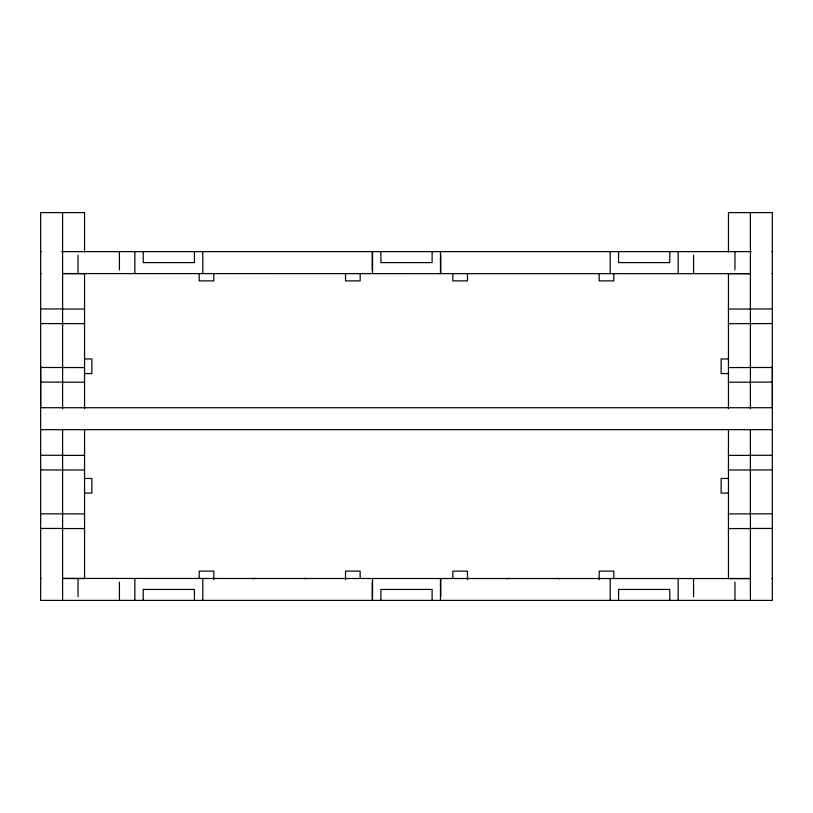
<?xml version="1.0" encoding="UTF-8"?>
<svg xmlns="http://www.w3.org/2000/svg" width="813" height="813" viewBox="0 0 813 813"><rect width="100%" height="100%" fill="white"/><g stroke="black" fill="none" stroke-linecap="round" stroke-linejoin="round"><path stroke-width="1.22" d="M40.65 366.206L40.65 407.72L772.35 407.72L772.35 366.206M40.65 251.624L41.178 251.624M61.676 251.624L751.324 251.624M771.822 251.624L772.35 251.624M40.65 273.575L41.178 273.575M771.822 273.575L772.35 273.575M40.65 308.94L62.601 308.94M750.399 308.94L772.35 308.94M62.601 309.042L84.552 309.042M728.448 309.042L750.399 309.042M40.65 323.574L84.552 323.676M728.448 323.676L772.35 323.574M84.552 358.94L91.869 358.94L91.869 373.574L84.369 373.574M728.448 358.94L721.131 358.94L721.131 373.574L728.631 373.574M40.65 367.476L84.552 367.578M728.448 367.578L772.35 367.476M40.65 382.11L62.601 382.11M750.399 382.11L772.35 382.11M62.601 382.212L84.552 382.212M728.448 382.212L750.399 382.212M40.65 429.671L772.35 429.671M40.65 455.28L62.601 455.28M750.399 455.28L772.35 455.28M62.601 455.382L84.552 455.382M728.448 455.382L750.399 455.382M40.65 469.914L84.552 470.016M728.448 470.016L772.35 469.914M84.369 478.451L91.869 478.451L91.869 493.085L84.552 493.085M728.631 478.451L721.131 478.451L721.131 493.085L728.448 493.085M40.65 513.816L84.552 513.918M728.448 513.918L772.35 513.816M40.65 528.45L62.601 528.45M750.399 528.45L772.35 528.45M62.601 528.552L84.552 528.552M728.448 528.552L750.399 528.552M40.65 578.541L41.178 578.45M771.822 578.45L772.35 578.541M750.399 212.6L750.399 408.705M750.399 430.047L750.399 600.4M734.962 251.624L734.962 269.916M734.962 582.108L734.962 600.4M728.448 251.979L728.448 212.6L772.35 212.6L772.35 600.4L40.65 600.4L40.65 212.6L84.552 212.6L84.552 251.979M728.448 408.746L728.448 273.575L750.399 273.676L62.601 273.575L84.552 273.676L84.552 408.746M728.448 429.782L728.448 578.551L750.399 578.551L62.601 578.45L84.552 578.551L84.552 429.782M693.58 255.282L693.58 273.575M693.58 578.45L693.58 596.742M678.144 251.624L678.144 273.575M678.144 578.45L678.144 600.4M669.79 251.624L669.79 262.599L618.571 262.599L618.571 251.624M669.79 600.4L669.79 589.425L618.571 589.425L618.571 600.4M613.815 273.575L613.815 280.892L599.181 280.892L599.181 273.575M613.815 578.45L613.815 571.133L599.181 571.133L599.181 579.669M610.217 251.624L610.217 273.575M610.217 578.45L610.217 600.4M467.475 273.575L467.475 280.892L452.841 280.892L452.841 273.575M467.475 579.669L467.475 571.133L452.841 571.133L452.841 578.45M440.768 255.282L440.768 273.575M440.768 578.45L440.768 596.742M440.463 251.624L440.463 273.575M440.463 578.45L440.463 600.4M432.11 251.624L432.11 262.599L380.891 262.599L380.891 251.624M432.11 600.4L432.11 589.425L380.891 589.425L380.891 600.4M372.537 251.624L372.537 273.575M372.537 578.45L372.537 600.4M372.232 251.624L372.232 269.916M372.232 582.108L372.232 600.4M360.159 273.575L360.159 280.892L345.525 280.892L345.525 273.575M360.159 578.45L360.159 571.133L345.525 571.133L345.525 579.669M213.819 273.575L213.819 280.892L199.185 280.892L199.185 273.575M213.819 579.669L213.819 571.133L199.185 571.133L199.185 578.45M202.783 251.624L202.783 273.575M202.783 578.45L202.783 600.4M194.429 251.624L194.429 262.599L143.21 262.599L143.21 251.624M194.429 600.4L194.429 589.425L143.21 589.425L143.21 600.4M134.856 251.624L134.856 273.575M134.856 578.45L134.856 600.4M119.42 251.624L119.42 269.916M119.42 582.108L119.42 600.4M78.038 255.282L78.038 273.575M78.038 578.45L78.038 596.742M62.601 212.6L62.601 408.705M62.601 430.047L62.601 600.4M253.26 578.826A5.488 5.488 0 0 1 255.282 578.439M304.062 578.439A5.488 5.488 0 0 1 306.084 578.826M557.718 578.439A5.488 5.488 0 0 1 559.74 578.826M506.916 578.826A5.488 5.488 0 0 1 508.938 578.439"/></g></svg>
